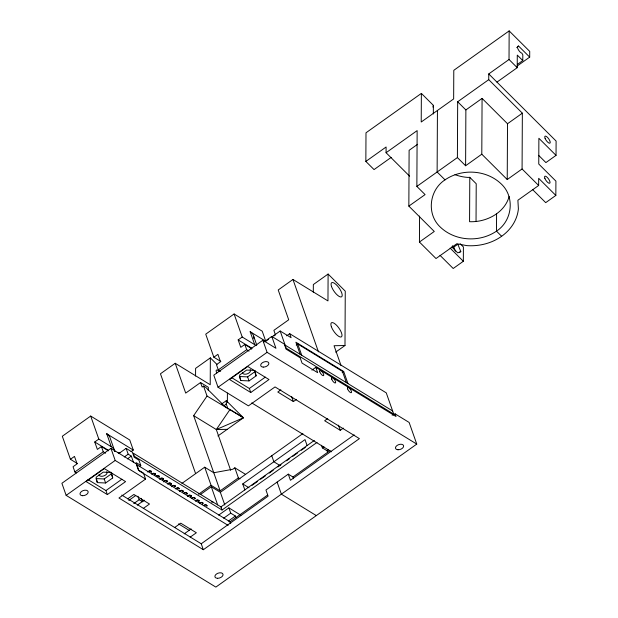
<?xml version="1.0" encoding="UTF-8"?>
<svg xmlns="http://www.w3.org/2000/svg" width="618" height="618" viewBox="0 0 618 618"><rect width="100%" height="100%" fill="white"/><g stroke="black" fill="none" stroke-linecap="round" stroke-linejoin="round"><path stroke-width="0.93" d="M465.872 109.942L482.079 98.386L481.793 154.191L465.609 165.755L465.872 109.942L457.675 101.769L488.73 79.66L488.761 73.928L509.023 59.506L509.155 30.9L453.79 70.321L453.651 98.934L421.221 122.009L421.368 93.395L365.995 132.8L365.848 161.422L374.052 169.587L391.202 157.389M517.312 64.473L522.789 60.564L522.813 54.847L521.886 53.163A3.986 1.391 54.5 0 1 518.247 49.54A3.986 1.391 54.5 0 1 518.263 46.505L518.263 45.74L529.688 57.119L517.173 66.026M195.558 376.045L195.597 368.367L210.352 357.861L216.949 364.435M208.32 390.638L208.336 387.301L200.549 382.534L185.709 393.094L175.211 363.276L160.456 373.782L195.497 473.295M210.352 357.861L210.22 384.728L175.211 363.276M227.98 408.884L226.281 404.072L226.296 400.68L221.669 403.979M227.37 402.619L227.416 393.079M313.303 292.229L313.341 284.55L328.104 274.052L345.261 291.148L344.991 345.516L335.667 352.144M328.104 274.052L327.965 300.92L292.963 279.467L278.208 289.973L288.706 319.784L273.867 330.352L275.458 334.871L274.083 335.852M409.618 176.184L386.072 152.723L386.103 146.999L365.848 161.422M532.507 189.494L545.709 202.642L555.837 195.435L538.68 178.332L538.649 185.485L517.892 200.255L518.386 208.907A47.795 40.263 0.3 0 1 466.799 245.624L456.764 243.77L436.007 258.54L419.437 242.032L434.276 231.464L408.846 206.111L409.108 150.328L417.613 144.288M408.846 206.111L425.084 194.608L416.864 186.412L417.142 130.622L386.072 152.723M419.437 242.032L419.568 216.053M433.334 113.99L433.373 105.354L421.368 93.395M437.436 110.475L437.127 171.989L445.022 179.853C461.831 168.335 486.289 169.695 501.152 183.863C515.227 196.872 512.33 220.889 496.493 231.147C479.684 242.673 455.227 241.306 440.356 227.138C426.289 214.129 429.186 190.12 445.022 179.853M465.609 165.755L457.397 157.567L457.675 101.769M440.008 255.334L453.203 268.49L463.338 261.275L463.407 246.968L460.109 243.677M454.972 174.655A39.83 33.557 0.3 0 0 467.764 177.42L469.788 177.335L469.572 221.692C486.034 222.426 504.497 213.148 509.155 196.509M476.038 221.352L476.223 183.747L469.788 177.335M496.578 213.982L496.493 231.147L501.638 236.277M488.73 79.66L522.357 113.171L522.079 168.977L507.231 179.537L507.517 123.739L482.079 98.386M488.761 73.928L496.957 82.117L517.22 67.686L517.289 55.102L522.789 60.564M529.688 57.119L529.726 51.394L509.155 30.9M555.837 195.435L555.914 181.128L538.757 164.025L538.881 138.278L556.038 155.373L545.903 162.588L538.649 155.35M556.038 155.373L556.107 141.066L496.957 82.117M432.932 107.061L433.373 105.354M151.279 471.464L151.225 472.33L151.147 471.179L149.602 470.754L147.547 471.967M154.863 474.902L155.249 473.89M154.94 475.103L155.118 473.604L155.319 474.091M159.089 476.996L159.158 477.196M162.804 479.761L163.191 479.081L162.874 479.962M167.022 481.855L167.154 481.19M171.124 483.624L170.815 484.829M171.062 484.489C171.734 482.426 168.498 482.581 167.64 483.786M174.964 486.721L175.095 486.049M179.135 489.008L179.058 488.483M182.897 491.588L183.028 490.916L182.974 491.789M186.937 494.215C187.609 492.152 184.373 492.314 183.515 493.512M190.583 496.787L190.97 496.107L190.653 496.988M198.903 500.642L198.594 501.855M198.841 501.515C199.521 499.444 196.277 499.607 195.419 500.812M202.743 503.747L202.874 503.075L202.488 504.079M206.775 505.424C205.663 503.971 201.623 506.845 204.651 504.914C206.505 503.384 207.138 507.548 206.837 505.509M240 478.873L238.386 477.876L220.147 490.862L193.658 415.651L207.038 396.053L203.523 386.072L202.148 387.053L200.549 382.534M230.668 470.313L216.308 429.533L229.695 409.935L229.409 409.131L243.453 417.783L217.915 435.96M163.492 481.893L165.037 480.796L167.092 481.105M171.425 486.76L172.97 485.655L175.033 485.964M151.217 471.38L149.672 470.955L147.802 471.627M152.128 473.751L151.835 474.261L153.133 473.496L154.933 473.581L153.565 473.187L152.198 473.952M159.707 478.927C160.695 477.575 163.639 477.899 163.26 479.282M159.776 479.128L161.576 478.255L163.052 478.471M167.022 480.904L167.231 481.716C167.3 479.8 164.048 480.325 163.747 481.553M167.71 483.987L169.51 483.114L171.062 483.539M174.956 485.763L175.164 486.25L174.701 485.539L173.411 485.346L171.68 486.42M175.582 488.653L177.381 487.78L178.672 487.973L179.135 488.683L178.926 488.197M175.651 488.853L177.451 487.981L178.996 488.398M179.908 490.777L179.622 491.287L180.912 490.522L182.712 490.607L181.344 490.213L179.977 490.978M187.486 495.945L189.286 495.072L190.576 495.265L191.039 495.984L190.831 495.497M187.555 496.146L189.355 495.273L190.908 495.698M191.456 498.378L193.249 497.505L194.546 497.699L195.002 498.409L194.801 497.923M195.489 501.013L197.289 500.14L198.841 500.557M199.745 502.928L199.459 503.446L201.259 502.573L202.812 502.99L201.684 502.341L199.823 503.137M516.694 47.625L518.263 46.505M228.359 521.051L235.404 516.022L235.952 517.567L229.687 522.032M131.047 451.65L133.287 450.058L129.749 439.993L90.684 416.053L62.31 436.254L70.429 459.29L77.459 463.6M256.022 345.632A18.586 11.054 -19.4 0 0 254.716 344.674L250.143 331.704L265.771 341.275L262.225 331.209L234.098 313.975L205.732 334.168L213.843 357.212L220.873 361.515M416.864 186.412L457.397 157.567M507.517 123.739L522.357 113.171M70.429 459.29L74.477 456.408L77.096 463.84L73.048 466.729L74.886 471.959L76.454 472.917M108.451 450.839L101.414 446.528L97.366 449.417L94.747 441.978L98.803 439.097L111.302 446.752A18.586 11.054 -19.4 0 1 114.863 451.457L110.298 438.486A18.586 11.054 -19.4 0 0 106.729 433.782L133.287 450.058M213.843 357.212L217.899 354.323L220.518 361.762L216.462 364.643L218.309 369.881L220.649 371.318M251.866 348.761L244.836 344.45L240.781 347.331L238.162 339.9L242.217 337.011L254.716 344.674M74.886 471.959L103.26 451.766L105.601 453.203M218.309 369.881L246.675 349.688L249.023 351.117M136.632 464.11L110.939 448.367L61.893 483.284L66.149 495.366L215.852 587.1L416.764 444.095L409.131 422.442L395.072 413.828L393.511 414.941M263.979 341.963L271.773 336.416L275.952 348.297L262.835 340.255L213.782 375.165L218.038 387.247L248.421 405.864L275.033 386.922L359.406 438.625L203.33 549.719L118.957 498.015L145.578 479.066L143.484 473.125L138.795 470.252L136.099 462.604L140.788 465.47L139.228 466.582M265.501 341.453L268.591 339.259M271.681 337.057L280.178 331.009L291.117 337.714L289.695 333.689L286.682 335.829M119.119 453.342L126.126 448.359L132.376 452.191L134.145 457.22L138.911 460.14L140.788 465.47M66.149 495.366L115.195 460.449L145.578 479.066M218.038 387.247L267.084 352.337L416.764 444.095M124.288 456.965L128.181 454.191L131.31 456.107L133.434 462.156M127.416 458.88L131.31 456.107M95.914 478.587L104.195 478.965L111.294 473.921L110.892 472.113M239.336 376.509L247.617 376.887L254.709 371.835L256.122 375.86L249.031 380.912L240.75 380.534L239.614 377.312M296.223 345.053L297.737 343.979L342.418 371.356L346.389 382.635M105.616 482.99L112.708 477.946L111.518 472.515L103.237 472.137L96.145 477.189L97.335 482.612L105.616 482.99L104.195 478.965M223.963 405.725L226.281 404.072M87.949 479.545L105.933 490.568L121.893 479.205M231.364 377.467L249.348 388.483L265.307 377.127M455.42 251.186L453.766 247.115L457.814 244.226L460.796 251.557L459.444 252.523M107.347 494.593L125.585 481.607L104.342 468.591L86.103 481.569L107.347 494.593L105.933 490.568M250.761 392.507L269.008 379.529L247.756 366.505L229.517 379.491L250.761 392.507L249.348 388.483M127.687 498.85L133.867 494.454L149.486 504.025L143.314 508.421M280.873 389.819L277.783 392.013L293.403 401.592L296.493 399.39M128.783 500.464L135.744 495.505M311.928 370.097L315.798 367.347L396.022 416.517L395.072 413.828M133.751 503.593L139.166 499.738L142.457 501.754M137.327 505.13L144.272 500.186M181.931 483.4L204.705 467.193L213.758 472.747L232.816 469.255L234.84 467.811L245.361 474.253M342.179 372.592L343.701 371.511L347.949 383.593M198.525 494.253L211.086 485.308L220.147 490.862M200.302 494.585L211.286 486.768L220.348 492.322L224.813 505.006M220.348 492.322L302.897 433.558M174.562 527.571L180.734 523.176L196.362 532.755L190.182 537.15M327.741 418.54L324.659 420.742L340.279 430.313L343.369 428.12M244.867 489.974L242.735 483.933L305.014 439.607L307.138 445.648M314.33 440.425L220.943 506.899L222.047 510.02L317.003 442.426M252.059 485.346L257.536 481.445M260.672 479.213L265.369 475.868M269.286 473.079L273.202 470.29M277.907 466.945L281.036 464.721M286.52 460.812L289.657 458.587M292.785 456.354L297.482 453.009M301.399 450.221L305.315 447.432M184.195 533.859L191.147 528.908M218.687 515.118L228.869 507.865L240.904 515.242M223.677 518.193L230.73 513.172L235.404 516.022M321.476 445.269L322.403 447.919L323.971 446.799M293.581 478.765L292.963 477.011L288.274 474.137L265.949 490.028L268.112 496.169L201.236 543.77L121.777 495.08M235.952 517.567L267.555 495.095M292.963 477.011L329.981 450.638M354.199 434.894L290.437 480.279L288.274 474.137M392.167 415.211L393.736 414.091L386.258 392.855L289.695 333.689M322.403 447.919L327.084 450.769L328.652 449.657M159.089 476.038L159.289 476.524C157.992 474.554 153.055 476.277 159.158 476.239M186.937 493.264L185.879 492.816L183.878 493.203M194.871 498.123L193.813 497.683L191.812 498.069M460.796 251.557L457.776 252.901L451.766 246.914M193.658 415.651L216.308 429.533L243.453 417.783L226.296 400.68M344.991 345.516L334.06 345.725L341.082 365.663M216.308 429.533L227.239 429.325M118.007 452.785L119.923 452.832M211.271 501.97L212.978 502.017M254.013 370.391L246.652 370.058L239.56 375.103L240.75 380.534M243.453 417.783L207.038 396.053M343.701 371.511L295.891 342.217L300.139 354.292M271.773 336.416L284.28 344.079L286.049 349.116L300.17 357.776L302.048 363.106L317.675 372.677L315.798 367.347M285.145 345.107L392.639 410.97M393.736 414.091L286.242 348.228L280.178 331.009M238.162 339.9L250.661 347.555A13.279 7.895 -19.4 0 1 251.866 348.498M251.758 402.913L331.526 451.789M203.523 386.072L205.864 387.509L226.265 407.834M280.124 465.601L273.874 461.77L271.75 455.729M316.308 515.597L281.368 494.168L277.111 482.079M242.735 483.933L248.984 487.764M221.445 507.2L133.295 453.187L134.392 456.308L222.047 510.02M94.747 441.978L107.246 449.641A13.279 7.895 -19.4 0 1 108.451 450.584M139.328 470.962L228.142 525.385M178.587 523.894L189.262 530.437M182.642 490.406L183.098 491.117M154.863 473.38L155.188 473.805M522.079 168.977L538.649 185.485M481.793 154.191L507.231 179.537M452.43 245.786L453.766 247.115M450.136 248.119L463.338 261.275M509.023 59.506L517.22 67.686M202.743 502.789L202.943 503.276M292.963 279.467L318.448 351.843M338.455 425.138L340.279 430.313M297.737 343.979L301.708 355.25M327.084 450.769L327.633 452.306M291.58 396.416L293.403 401.592M262.835 340.255L267.084 352.337M253.712 336.401L256.764 345.053M250.661 347.555L251.24 349.209M234.098 313.975L242.217 337.011M244.836 344.45L246.675 349.688M234.84 467.811L238.386 477.876M230.73 523.585L230.12 521.862L136.377 464.419L138.509 470.46M204.705 467.193L211.086 485.308M211.286 486.768L217.667 504.891M206.706 505.223L206.914 506.034M198.772 500.356L198.973 500.843M186.868 493.064L187.069 493.875M201.236 543.77L203.33 549.719M170.993 483.338L171.194 483.824M151.147 471.179L151.348 471.665M126.126 448.359L128.181 454.191M137.914 496.184L139.166 499.738M106.729 433.782L111.302 446.752M110.939 448.367L115.195 460.449M90.684 416.053L98.803 439.097M101.414 446.528L103.26 451.766M247.617 376.887L249.031 380.912M228.869 507.865L230.73 513.172M111.294 473.921L112.708 477.946M96.199 479.39L97.335 482.612M254.933 370.437L256.122 375.86M194.933 498.208L195.01 498.741M190.97 495.783L191.039 496.308M159.22 476.323L159.289 476.849M106.79 471.704A4.249 2.526 -19.4 0 1 104.079 475.837A4.249 2.526 -19.4 0 1 98.95 474.771M143.005 501.6A3.183 1.112 54.6 0 1 141.174 498.347M250.205 369.626A4.249 2.526 -19.4 0 1 247.494 373.759A4.249 2.526 -19.4 0 1 242.364 372.693M216.771 372.917A4.249 1.483 54.6 0 1 216.47 370.074A4.249 1.483 54.6 0 1 219.166 371.542M250.143 331.704A18.586 11.054 -19.4 0 1 253.836 338.625M82.534 495.706A4.249 2.526 -19.4 0 0 88.15 491.712A4.249 2.526 -19.4 0 0 81.591 491.41A4.249 2.526 -19.4 0 0 82.534 495.706M217.412 578.301A4.249 2.526 -19.4 0 0 223.028 574.307A4.249 2.526 -19.4 0 0 216.478 574.006A4.249 2.526 -19.4 0 0 217.412 578.301M263.214 367.107A4.249 2.526 -19.4 0 0 268.83 363.106A4.249 2.526 -19.4 0 0 262.271 362.812A4.249 2.526 -19.4 0 0 263.214 367.107M398 449.765A4.249 2.526 -19.4 0 0 403.616 445.771A4.249 2.526 -19.4 0 0 397.057 445.47A4.249 2.526 -19.4 0 0 398 449.765M319.83 371.874A3.183 1.112 54.6 0 0 323.384 375.69A3.183 1.112 54.6 0 0 321.908 371.511A3.183 1.112 54.6 0 0 319.83 371.874M331.735 379.174A3.183 1.112 54.6 0 0 335.288 382.99A3.183 1.112 54.6 0 0 333.813 378.803A3.183 1.112 54.6 0 0 331.735 379.174M347.61 388.9A3.183 1.112 54.6 0 0 351.163 392.716A3.183 1.112 54.6 0 0 349.688 388.529A3.183 1.112 54.6 0 0 347.61 388.9M544.914 178.509A4.249 1.483 54.6 0 0 549.665 183.245A4.249 1.483 54.6 0 0 547.309 177.443A4.249 1.483 54.6 0 0 544.914 178.509M545.115 138.447A4.249 1.483 54.6 0 0 549.865 143.183A4.249 1.483 54.6 0 0 547.509 137.381A4.249 1.483 54.6 0 0 545.115 138.447M331.364 326.698A8.629 3.02 54.6 0 0 340.981 337.034A8.629 3.02 54.6 0 0 336.988 325.701A8.629 3.02 54.6 0 0 331.364 326.698M331.565 286.636A8.629 3.02 54.6 0 0 341.182 296.972A8.629 3.02 54.6 0 0 337.189 285.64A8.629 3.02 54.6 0 0 331.565 286.636"/></g></svg>
